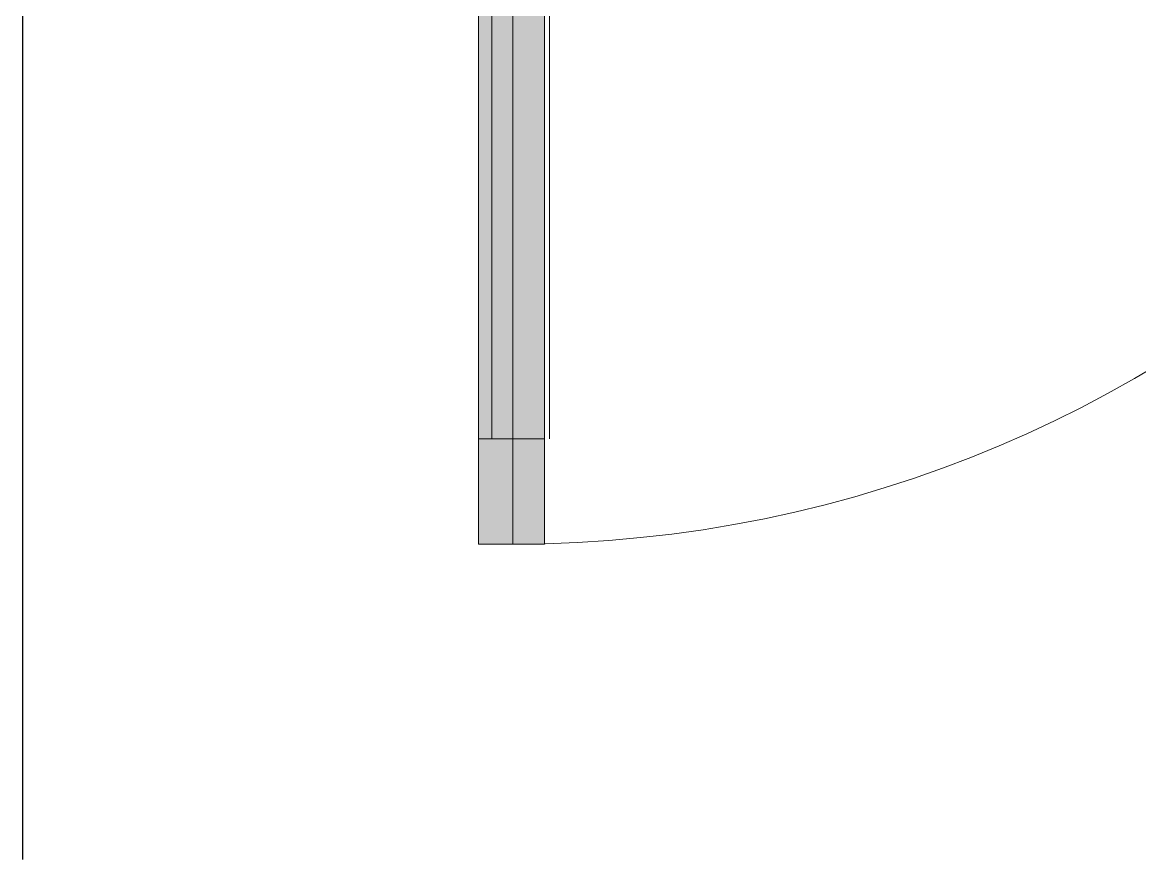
# Model space of a CAD drawing. Header units: millimetres. Extents: x 81711 to 274967, y -8553 to 29000.
# Drawn here: x 233467 to 234316, y 6300 to 6937 of the extents above; entities that cross this region are included whole.
import ezdxf

# ---------------------------------------------------------------- set-up
doc = ezdxf.new("R2010")
doc.units = ezdxf.units.MM
doc.layers.add('A-DETL-19', color=7, linetype='Continuous', lineweight=30)
for name, color, linetype, lineweight, true_color in [('A-DETL-GENF-2', 7, 'Continuous', 5, 0xaaaaaa), ('A-DETL-GENF-3', 7, 'Continuous', 5, 0xe2e2e2), ('A-DOOR-3', 7, 'Continuous', 5, 0xb7b7b7), ('A-DOOR-6', 7, 'Continuous', 5, 0xaaaaaa)]:
    doc.layers.add(name, color=color, linetype=linetype, lineweight=lineweight, true_color=true_color)

# ---------------------------------------------------------------- blocks, each defined once
blk = doc.blocks.new('Дверь_Витражная_СКБ_2Ст - ВВ-17-31911620-1_5_3_птичка')
at = {"layer": 'A-DETL-GENF-3'}
blk.add_hatch(color=256, dxfattribs=at).paths.add_polyline_path([(-913, -970), (-913, -20), (-963, -20), (-963, -970)])
at = {"layer": 'A-DETL-GENF-2'}
for p, q in [((-963, -970), (-963, -20)), ((-963, -20), (-963, -970)), ((-913, -970), (-913, -20)), ((-913, -970), (-913, -20)), ((-953, -890), (-953, -100)), ((-909, -890), (-909, -100)), ((-963, -890), (-913, -890)), ((-963, -970), (-913, -970)), ((-963, -970), (-913, -970))]:
    blk.add_line(p, q, dxfattribs=at)
at = {"layer": 'A-DOOR-6'}
blk.add_line((-937, -970), (-937, -20), dxfattribs=at)
blk.add_arc((-937, -20), 950, 270, 0, dxfattribs=at)

msp = doc.modelspace()

# ---------------------------------------------------------------- linework, layer by layer
at = {"layer": 'A-DETL-19'}
msp.add_line((233466.67, 7492), (233466.67, 6300), dxfattribs=at)

# ---------------------------------------------------------------- block references
at = {"layer": 'A-DOOR-3'}
msp.add_blockref('Дверь_Витражная_СКБ_2Ст - ВВ-17-31911620-1_5_3_птичка', (234776.67, 7510), dxfattribs=at)

doc.saveas('drawing.dxf')
